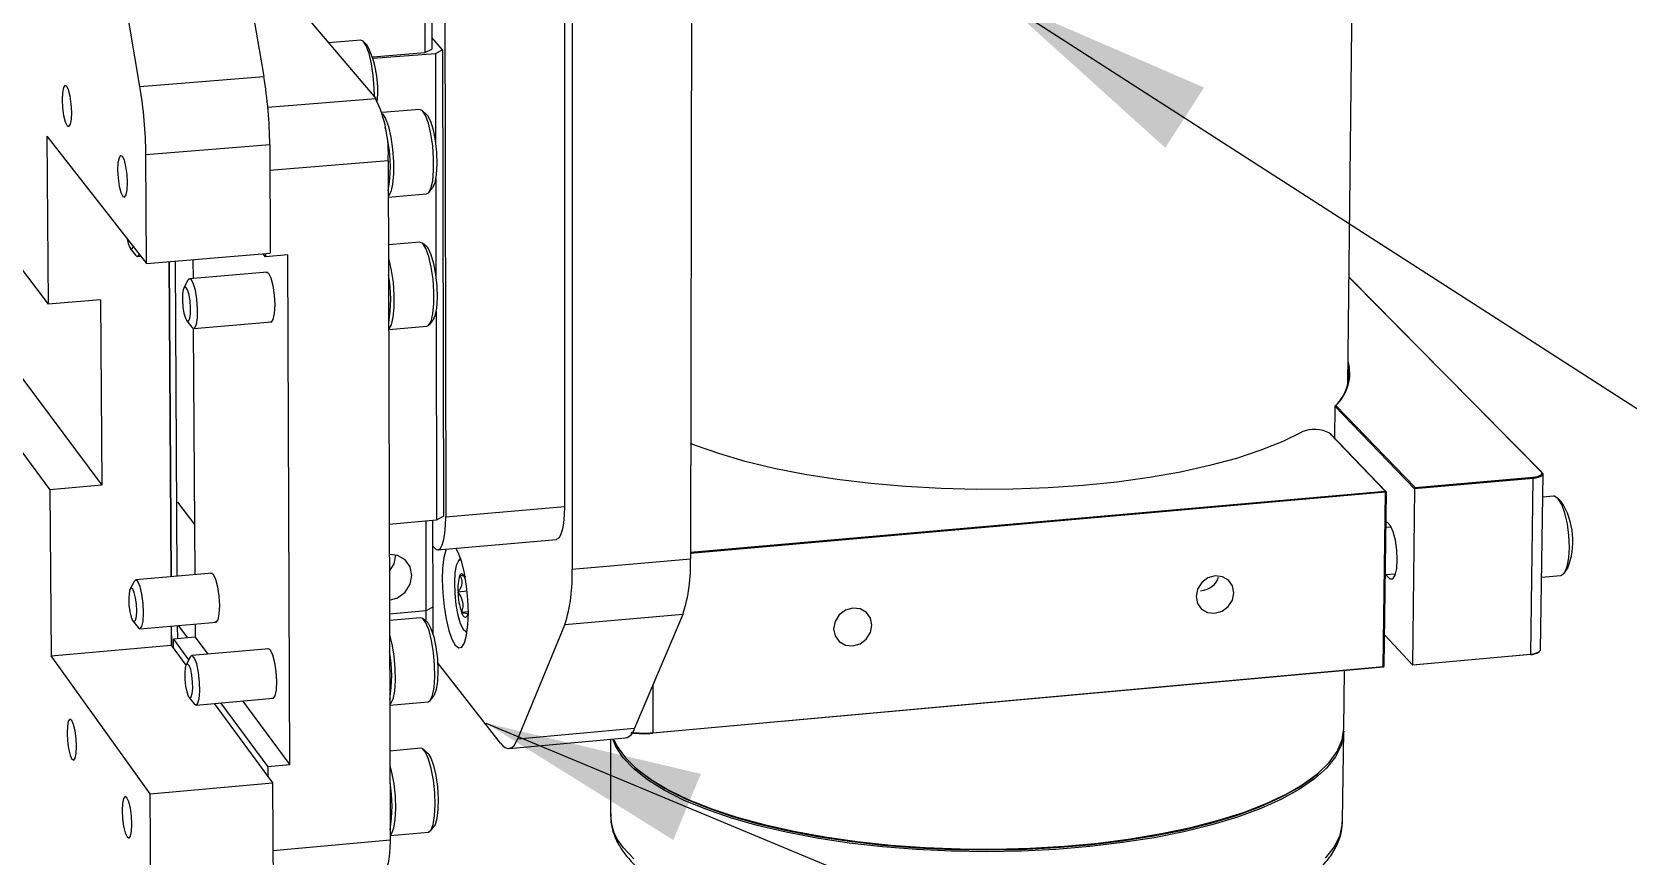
# Model space of a CAD drawing. Header units: millimetres. Extents: x 0 to 279, y 0 to 216.
# Drawn here: x 233.26 to 257.44, y 144.63 to 157.12 of the extents above; entities that cross this region are included whole.
import ezdxf

# ---------------------------------------------------------------- set-up
doc = ezdxf.new("R2010")
doc.units = ezdxf.units.MM
doc.layers.add('DIM', color=1, linetype='Continuous')
doc.dimstyles.new('SLDDIMSTYLE0', dxfattribs={"dimtxt": 0.18, "dimasz": 3.302, "dimexe": 0, "dimexo": 0.0625, "dimgap": 0, "dimtad": 0, "dimtih": 1, "dimtoh": 1, "dimdec": 0, "dimrnd": 1e-09, "dimzin": 0, "dimdsep": 46, "dimtxsty": 'Standard', "dimsah": 1, "dimcen": 0.09, "dimadec": 0, "dimazin": 0, "dimtfac": 3.302, "dimtdec": 0, "dimtofl": 0, "dimtmove": 0, "dimatfit": 3, "dimfxl": 0, "dimfrac": 2, "dimtolj": 1, "dimtzin": 0, "dimarcsym": 0})

msp = doc.modelspace()

# ---------------------------------------------------------------- linework, layer by layer
at = {"color": 7, "linetype": 'Continuous', "lineweight": 25}
for p, q in [((241.441, 170.362), (241.442, 148.979)), ((243.273, 170.486), (243.236, 149.137)), ((239.49, 169.624), (239.529, 149.774)), ((241.325, 169.749), (241.329, 149.931)), ((234.894, 156.295), (233.493, 164.526)), ((235.346, 164.66), (236.771, 156.447)), ((253.195, 151.787), (253.304, 161.07)), ((228.966, 158.964), (233.505, 152.996)), ((239.21, 158.218), (239.213, 156.807)), ((239.314, 158.271), (239.317, 156.86)), ((237.357, 157.422), (238.467, 156.112)), ((238.24, 156.994), (237.753, 156.955)), ((238.34, 156.922), (238.277, 156.978)), ((239.478, 156.851), (239.317, 157.037)), ((238.424, 156.743), (239.213, 156.807)), ((238.43, 156.721), (239.372, 156.796)), ((239.213, 156.807), (239.317, 156.86)), ((239.372, 156.796), (239.478, 156.851)), ((239.372, 156.796), (239.375, 155.419)), ((239.478, 156.851), (239.493, 149.785)), ((228.999, 156.326), (233.528, 150.183)), ((229.74, 156.385), (234.319, 150.252)), ((234.894, 156.295), (236.771, 156.447)), ((239.134, 155.945), (238.563, 155.898)), ((239.237, 155.871), (239.173, 155.928)), ((233.485, 155.541), (234.996, 153.611)), ((233.485, 155.541), (233.505, 152.996)), ((236.861, 155.41), (234.985, 155.257)), ((234.996, 153.611), (234.985, 155.257)), ((236.861, 155.41), (236.869, 153.767)), ((238.657, 155.167), (238.686, 144.878)), ((239.376, 154.9), (239.38, 153.408)), ((238.658, 154.618), (239.238, 154.666)), ((239.274, 154.689), (239.327, 154.756)), ((234.748, 153.84), (234.827, 153.737)), ((239.138, 153.936), (238.661, 153.896)), ((239.24, 153.863), (239.177, 153.92)), ((234.856, 153.719), (234.907, 153.723)), ((234.996, 153.611), (236.869, 153.767)), ((235.332, 153.639), (235.362, 148.864)), ((235.698, 153.669), (235.7, 153.385)), ((236.796, 153.714), (236.761, 153.758)), ((236.796, 153.761), (236.796, 153.714)), ((237.134, 153.742), (236.796, 153.714)), ((237.168, 146.015), (237.134, 153.742)), ((235.622, 153.357), (235.561, 153.241)), ((236.826, 153.479), (235.648, 153.38)), ((253.214, 153.402), (256.142, 150.441)), ((256.129, 150.453), (253.214, 153.401)), ((234.298, 153.062), (233.505, 152.996)), ((234.298, 153.062), (234.319, 150.252)), ((239.381, 152.891), (239.388, 149.726)), ((235.601, 152.75), (235.681, 152.646)), ((235.704, 152.628), (235.726, 148.896)), ((235.71, 152.627), (236.888, 152.726)), ((238.664, 152.611), (239.244, 152.66)), ((239.28, 152.683), (239.333, 152.749)), ((253.001, 151.449), (252.995, 150.964)), ((253.016, 151.462), (253.001, 151.449)), ((254.208, 150.198), (253.001, 151.449)), ((253.016, 151.462), (254.217, 150.217)), ((252.933, 151.029), (252.92, 151.041)), ((253.762, 150.163), (252.923, 151.038)), ((252.936, 151.026), (252.923, 151.038)), ((252.933, 151.029), (252.936, 151.026)), ((252.936, 151.026), (253.775, 150.151)), ((256.113, 147.758), (256.153, 150.419)), ((256.142, 150.441), (256.129, 150.453)), ((234.319, 150.252), (233.528, 150.183)), ((233.528, 150.183), (233.548, 147.665)), ((254.208, 150.198), (254.174, 147.531)), ((256.005, 150.356), (254.208, 150.198)), ((254.208, 150.198), (254.217, 150.217)), ((254.217, 150.217), (256.001, 150.374)), ((255.966, 147.694), (256.005, 150.356)), ((256.005, 150.356), (256.001, 150.374)), ((235.463, 149.997), (235.722, 149.655)), ((243.237, 149.236), (253.762, 150.163)), ((253.766, 150.145), (243.237, 149.218)), ((253.733, 147.505), (253.766, 150.145)), ((253.775, 150.151), (253.743, 147.511)), ((253.762, 150.163), (253.766, 150.145)), ((253.775, 150.151), (253.762, 150.163)), ((253.775, 150.151), (253.766, 150.145)), ((256.311, 150.084), (256.148, 150.07)), ((256.426, 150.007), (256.37, 150.06)), ((238.673, 149.664), (239.388, 149.726)), ((239.233, 148.349), (239.23, 149.713)), ((239.336, 148.408), (239.333, 149.722)), ((239.388, 149.726), (239.493, 149.785)), ((239.529, 149.774), (241.329, 149.931)), ((253.854, 149.618), (253.769, 149.61)), ((239.347, 149.311), (239.334, 149.327)), ((239.408, 149.274), (241.204, 149.431)), ((239.751, 149.147), (239.719, 149.105)), ((241.442, 148.979), (243.236, 149.137)), ((256.475, 148.92), (256.521, 148.982)), ((234.807, 148.795), (234.747, 148.681)), ((235.989, 148.919), (234.832, 148.817)), ((253.76, 148.897), (253.919, 148.911)), ((256.13, 148.859), (256.423, 148.886)), ((239.853, 148.645), (239.714, 148.632)), ((239.233, 148.349), (238.677, 148.3)), ((239.148, 148.243), (238.677, 148.201)), ((239.336, 148.408), (239.233, 148.349)), ((239.233, 148.185), (239.233, 148.349)), ((239.337, 147.988), (239.336, 148.408)), ((239.869, 148.334), (239.768, 148.325)), ((243.122, 148.295), (241.332, 148.136)), ((243.122, 148.295), (242.388, 146.568)), ((234.788, 148.197), (234.867, 148.094)), ((234.895, 148.077), (236.053, 148.179)), ((235.366, 148.119), (235.368, 147.827)), ((235.475, 148.128), (235.616, 147.938)), ((235.73, 148.151), (235.732, 147.948)), ((239.25, 148.17), (239.186, 148.227)), ((239.811, 148.049), (239.85, 148.013)), ((240.619, 146.408), (241.332, 148.136)), ((233.548, 147.665), (235.368, 147.827)), ((235.368, 147.827), (235.591, 147.526)), ((235.732, 147.948), (235.402, 147.919)), ((235.402, 147.919), (235.633, 147.607)), ((235.403, 147.78), (235.402, 147.919)), ((236.851, 147.775), (235.68, 147.671)), ((235.732, 147.948), (235.922, 147.692)), ((253.749, 147.985), (254.174, 147.531)), ((235.048, 145.575), (233.548, 147.665)), ((235.655, 147.648), (235.594, 147.532)), ((240.359, 146.342), (239.405, 147.566)), ((254.174, 147.531), (255.966, 147.694)), ((254.174, 147.531), (254.183, 147.524)), ((255.962, 147.685), (254.183, 147.524)), ((255.966, 147.694), (255.962, 147.685)), ((256.086, 147.722), (256.099, 147.734)), ((253.729, 147.496), (242.66, 146.493)), ((242.664, 146.502), (253.733, 147.505)), ((253.134, 146.563), (253.144, 147.443)), ((253.743, 147.511), (253.729, 147.496)), ((253.733, 147.505), (253.729, 147.496)), ((253.743, 147.511), (253.733, 147.505)), ((235.636, 147.042), (235.717, 146.939)), ((239.295, 146.995), (239.347, 147.062)), ((235.746, 146.921), (236.916, 147.026)), ((236.019, 146.946), (236.906, 145.744)), ((236.116, 146.954), (236.833, 145.985)), ((236.448, 146.984), (237.168, 146.015)), ((238.681, 146.92), (239.26, 146.972)), ((240.619, 146.408), (242.388, 146.568)), ((240.487, 146.263), (242.253, 146.423)), ((242.025, 146.402), (242.024, 145.258)), ((242.664, 146.502), (242.66, 146.493)), ((253.117, 145.168), (253.133, 146.524)), ((239.152, 146.265), (238.683, 146.223)), ((239.253, 146.193), (239.19, 146.25)), ((237.168, 146.015), (236.833, 145.985)), ((236.833, 145.985), (236.833, 145.843)), ((242.396, 145.976), (242.416, 145.959)), ((252.734, 145.875), (252.754, 145.892)), ((235.048, 145.575), (236.906, 145.744)), ((236.906, 145.744), (236.914, 144.132)), ((235.059, 143.961), (235.048, 145.575)), ((242.024, 145.269), (242.024, 145.258)), ((253.117, 145.153), (253.117, 145.168)), ((238.686, 144.944), (239.266, 144.997)), ((239.3, 145.019), (239.353, 145.086))]:
    msp.add_line(p, q, dxfattribs=at)
at = {"color": 8, "linetype": 'Continuous', "lineweight": 25}
for p, q in [((236.832, 155.979), (238.467, 156.112)), ((238.657, 155.167), (236.863, 155.02)), ((235.336, 153.639), (235.366, 148.864)), ((235.427, 153.647), (235.456, 148.872)), ((235.37, 148.119), (235.372, 147.822)), ((235.46, 148.127), (235.462, 147.924)), ((242.665, 147.22), (242.664, 146.502)), ((236.911, 144.715), (238.686, 144.878))]:
    msp.add_line(p, q, dxfattribs=at)
at = {"color": 7, "linetype": 'Continuous', "lineweight": 25, "flags": 128}
for points in [[(238.447, 156.135), (238.445, 156.271), (238.431, 156.459), (238.404, 156.639), (238.367, 156.795), (238.323, 156.911), (238.276, 156.979), (238.24, 156.994)], [(233.716, 156.091), (233.722, 155.97), (233.739, 155.853), (233.763, 155.758), (233.791, 155.7), (233.819, 155.687), (233.842, 155.722), (233.857, 155.799), (233.862, 155.907), (233.855, 156.028), (233.839, 156.146), (233.814, 156.241), (233.786, 156.299), (233.759, 156.311), (233.736, 156.276), (233.72, 156.199), (233.716, 156.091)], [(238.565, 155.88), (238.568, 155.878), (238.615, 155.807), (238.66, 155.687), (238.697, 155.528), (238.724, 155.345), (238.738, 155.154), (238.738, 154.972), (238.724, 154.815), (238.697, 154.698), (238.66, 154.63), (238.658, 154.629)], [(239.238, 154.666), (239.266, 154.68), (239.304, 154.748), (239.331, 154.865), (239.345, 155.021), (239.345, 155.203), (239.331, 155.394), (239.304, 155.577), (239.266, 155.736), (239.222, 155.856), (239.174, 155.927), (239.134, 155.945)], [(239.237, 155.871), (239.252, 155.853), (239.297, 155.768), (239.337, 155.637), (239.368, 155.475), (239.387, 155.296), (239.393, 155.119), (239.384, 154.96), (239.363, 154.836), (239.33, 154.759), (239.327, 154.756)], [(238.657, 155.444), (238.625, 155.619), (238.611, 155.675)], [(234.557, 155.027), (234.564, 154.904), (234.581, 154.785), (234.605, 154.689), (234.634, 154.629), (234.663, 154.616), (234.686, 154.651), (234.702, 154.729), (234.707, 154.838), (234.7, 154.961), (234.684, 155.08), (234.659, 155.176), (234.63, 155.235), (234.602, 155.248), (234.578, 155.213), (234.562, 155.135), (234.557, 155.027)], [(234.702, 153.986), (234.717, 153.914), (234.74, 153.853), (234.764, 153.828), (234.785, 153.842), (234.794, 153.868)], [(239.244, 152.66), (239.269, 152.671), (239.307, 152.735), (239.334, 152.849), (239.349, 153.003), (239.35, 153.183), (239.336, 153.374), (239.31, 153.557), (239.273, 153.718), (239.229, 153.841), (239.181, 153.916), (239.138, 153.936)], [(239.24, 153.863), (239.261, 153.838), (239.305, 153.747), (239.344, 153.612), (239.374, 153.447), (239.393, 153.268), (239.397, 153.092), (239.387, 152.937), (239.364, 152.818), (239.333, 152.749)], [(234.827, 153.737), (234.849, 153.72), (234.88, 153.74), (234.886, 153.751)], [(238.661, 153.688), (238.667, 153.667), (238.704, 153.507), (238.73, 153.323), (238.744, 153.132), (238.743, 152.952), (238.729, 152.798), (238.702, 152.684), (238.664, 152.62)], [(235.735, 153.206), (235.704, 153.312), (235.669, 153.371), (235.636, 153.375), (235.622, 153.357)], [(236.802, 153.477), (236.808, 153.48), (236.843, 153.464), (236.878, 153.392), (236.909, 153.276), (236.93, 153.133), (236.937, 152.986), (236.931, 152.856), (236.911, 152.763), (236.882, 152.723), (236.864, 152.724)], [(235.639, 153.137), (235.617, 153.21), (235.593, 153.251), (235.57, 153.253), (235.551, 153.217), (235.54, 153.146), (235.538, 153.054), (235.546, 152.952), (235.561, 152.858), (235.583, 152.784), (235.607, 152.743), (235.63, 152.741), (235.649, 152.777), (235.66, 152.847), (235.662, 152.94), (235.654, 153.042), (235.639, 153.137)], [(235.681, 152.646), (235.69, 152.636), (235.723, 152.633), (235.75, 152.686), (235.766, 152.787), (235.769, 152.922), (235.758, 153.069), (235.735, 153.206)], [(252.498, 151.058), (252.21, 150.915), (251.879, 150.782), (251.508, 150.659), (251.101, 150.549), (250.661, 150.451), (250.191, 150.368), (249.698, 150.3), (249.185, 150.247), (248.656, 150.21), (248.118, 150.19), (247.575, 150.187), (247.032, 150.2), (246.495, 150.23), (245.969, 150.276), (245.458, 150.338), (244.967, 150.415), (244.502, 150.507), (244.066, 150.612), (243.664, 150.73), (243.299, 150.859), (243.239, 150.882)], [(256.001, 150.374), (256.037, 150.378), (256.069, 150.385), (256.096, 150.394), (256.117, 150.404), (256.131, 150.415), (256.138, 150.428), (256.137, 150.44), (256.129, 150.453)], [(256.142, 150.441), (256.151, 150.427), (256.152, 150.414), (256.145, 150.401), (256.129, 150.388), (256.107, 150.377), (256.078, 150.368), (256.043, 150.361), (256.005, 150.356)], [(256.423, 148.886), (256.433, 148.887), (256.481, 148.929), (256.519, 149.02), (256.544, 149.152), (256.553, 149.314), (256.546, 149.492), (256.522, 149.668), (256.485, 149.829), (256.437, 149.958), (256.383, 150.046), (256.327, 150.084), (256.311, 150.084)], [(239.347, 149.311), (239.382, 149.279), (239.417, 149.275), (239.449, 149.299), (239.476, 149.35), (239.499, 149.427), (239.516, 149.525), (239.526, 149.642), (239.529, 149.774)], [(241.329, 149.931), (241.325, 149.8), (241.314, 149.683), (241.297, 149.584), (241.273, 149.508), (241.245, 149.457), (241.212, 149.433), (241.204, 149.431)], [(253.777, 148.898), (253.787, 148.879), (253.833, 148.832), (253.876, 148.835), (253.911, 148.89), (253.936, 148.989), (253.945, 149.121), (253.939, 149.27), (253.918, 149.417), (253.885, 149.544), (253.843, 149.638), (253.797, 149.685), (253.77, 149.688)], [(239.537, 149.285), (239.531, 149.27), (239.5, 149.156), (239.481, 149.002), (239.474, 148.819), (239.482, 148.618), (239.502, 148.415), (239.533, 148.222), (239.574, 148.052), (239.622, 147.917), (239.673, 147.827)], [(239.673, 147.827), (239.725, 147.787), (239.772, 147.8), (239.813, 147.866), (239.845, 147.979), (239.864, 148.134), (239.871, 148.318), (239.864, 148.519), (239.843, 148.724), (239.811, 148.918), (239.77, 149.088), (239.722, 149.222), (239.682, 149.297)], [(238.676, 148.508), (238.798, 148.545), (238.913, 148.631), (238.99, 148.75), (239.016, 148.885), (238.989, 149.016), (238.912, 149.121), (238.796, 149.187), (238.674, 149.202)], [(238.675, 148.95), (238.745, 149.062), (238.771, 149.192)], [(239.757, 149.124), (239.72, 149.107), (239.688, 149.037), (239.667, 148.924), (239.659, 148.777), (239.664, 148.61), (239.682, 148.441), (239.711, 148.285), (239.749, 148.158), (239.791, 148.072), (239.834, 148.036), (239.854, 148.037)], [(234.926, 148.599), (234.898, 148.717), (234.864, 148.793), (234.831, 148.817), (234.807, 148.795)], [(235.965, 148.917), (235.973, 148.921), (236.007, 148.902), (236.041, 148.83), (236.071, 148.714), (236.091, 148.573), (236.099, 148.429), (236.092, 148.302), (236.074, 148.213), (236.045, 148.175), (236.029, 148.177)], [(239.825, 148.835), (239.815, 148.86), (239.804, 148.88), (239.793, 148.895), (239.782, 148.905), (239.771, 148.909), (239.761, 148.907), (239.752, 148.9), (239.743, 148.887)], [(251.47, 148.62), (251.449, 148.726), (251.388, 148.813), (251.296, 148.866), (251.186, 148.878), (251.076, 148.846), (250.983, 148.776), (250.92, 148.679), (250.897, 148.568), (250.917, 148.462), (250.979, 148.375), (251.071, 148.322), (251.181, 148.311), (251.29, 148.342), (251.384, 148.412), (251.447, 148.509), (251.47, 148.62)], [(234.829, 148.545), (234.809, 148.626), (234.786, 148.679), (234.763, 148.696), (234.743, 148.673), (234.73, 148.616), (234.725, 148.531), (234.729, 148.433), (234.742, 148.336), (234.762, 148.254), (234.785, 148.201), (234.808, 148.185), (234.828, 148.207), (234.841, 148.265), (234.846, 148.349), (234.841, 148.448), (234.829, 148.545)], [(234.867, 148.094), (234.896, 148.077), (234.925, 148.109), (234.944, 148.193), (234.951, 148.315), (234.945, 148.458), (234.926, 148.599)], [(239.26, 146.972), (239.293, 146.992), (239.328, 147.065), (239.352, 147.187), (239.363, 147.347), (239.36, 147.529), (239.343, 147.719), (239.314, 147.899), (239.275, 148.052), (239.229, 148.166), (239.182, 148.231), (239.148, 148.243)], [(239.768, 148.325), (239.778, 148.3), (239.789, 148.28), (239.8, 148.265), (239.81, 148.255), (239.821, 148.251), (239.831, 148.252), (239.841, 148.259), (239.85, 148.272)], [(245.985, 148.129), (245.963, 148.236), (245.901, 148.323), (245.807, 148.377), (245.696, 148.389), (245.585, 148.357), (245.491, 148.287), (245.428, 148.189), (245.405, 148.078), (245.427, 147.971), (245.489, 147.884), (245.583, 147.83), (245.694, 147.819), (245.805, 147.85), (245.899, 147.92), (245.962, 148.018), (245.985, 148.129)], [(239.25, 148.17), (239.261, 148.159), (239.305, 148.08), (239.346, 147.955), (239.379, 147.796), (239.401, 147.62), (239.409, 147.442), (239.404, 147.282), (239.385, 147.154), (239.354, 147.071), (239.347, 147.062)], [(236.827, 147.773), (236.835, 147.777), (236.87, 147.757), (236.905, 147.683), (236.935, 147.566), (236.956, 147.423), (236.964, 147.277), (236.957, 147.149), (236.938, 147.06), (236.908, 147.022), (236.892, 147.024)], [(238.678, 147.983), (238.712, 147.845), (238.741, 147.665), (238.758, 147.475), (238.761, 147.293), (238.75, 147.133), (238.726, 147.011), (238.691, 146.938), (238.681, 146.928)], [(255.966, 147.694), (256.005, 147.699), (256.039, 147.706), (256.068, 147.716), (256.09, 147.727), (256.105, 147.74), (256.113, 147.753), (256.113, 147.758)], [(235.682, 147.371), (235.664, 147.459), (235.641, 147.521), (235.617, 147.547), (235.595, 147.534), (235.58, 147.484), (235.573, 147.404), (235.575, 147.306), (235.586, 147.206), (235.604, 147.119), (235.627, 147.057), (235.651, 147.031), (235.673, 147.043), (235.688, 147.094), (235.695, 147.174), (235.693, 147.271), (235.682, 147.371)], [(235.783, 147.416), (235.756, 147.543), (235.723, 147.632), (235.688, 147.67), (235.657, 147.651), (235.655, 147.648)], [(235.717, 146.939), (235.738, 146.922), (235.769, 146.94), (235.792, 147.013), (235.802, 147.129), (235.799, 147.27), (235.783, 147.416)], [(233.791, 146.497), (233.797, 146.377), (233.814, 146.26), (233.838, 146.163), (233.865, 146.102), (233.893, 146.085), (233.916, 146.116), (233.931, 146.189), (233.935, 146.294), (233.929, 146.414), (233.913, 146.532), (233.889, 146.628), (233.861, 146.689), (233.833, 146.706), (233.81, 146.675), (233.796, 146.602), (233.791, 146.497)], [(242.072, 146.407), (242.128, 146.291), (242.253, 146.119), (242.425, 145.95), (242.644, 145.788), (242.907, 145.632), (243.212, 145.485), (243.558, 145.348), (243.94, 145.223), (244.355, 145.109), (244.801, 145.01), (245.271, 144.924), (245.764, 144.854), (246.273, 144.8), (246.794, 144.763), (247.323, 144.742), (247.854, 144.738), (248.383, 144.752), (248.904, 144.782), (249.413, 144.83), (249.905, 144.893), (250.375, 144.972), (250.819, 145.066), (251.234, 145.174), (251.615, 145.295), (251.959, 145.427), (252.263, 145.57), (252.524, 145.722), (252.741, 145.882), (252.912, 146.048), (253.034, 146.219), (253.109, 146.393), (253.134, 146.563)], [(240.359, 146.342), (240.395, 146.302), (240.431, 146.276), (240.466, 146.264), (240.5, 146.265), (240.532, 146.28), (240.563, 146.309), (240.592, 146.352), (240.619, 146.408)], [(242.217, 146.122), (242.105, 146.295), (242.059, 146.406)], [(253.133, 146.524), (253.132, 146.485), (253.094, 146.309), (253.008, 146.136), (252.873, 145.966), (252.691, 145.802), (252.463, 145.644), (252.19, 145.494), (251.876, 145.353), (251.522, 145.223), (251.133, 145.106), (250.71, 145.001), (250.259, 144.911), (249.783, 144.836), (249.287, 144.776), (248.774, 144.733), (248.251, 144.707), (247.721, 144.697), (247.19, 144.705), (246.663, 144.73), (246.144, 144.772), (245.639, 144.83), (245.151, 144.904), (244.687, 144.993), (244.248, 145.097), (243.841, 145.213), (243.468, 145.342), (243.132, 145.482), (242.837, 145.631), (242.585, 145.788), (242.378, 145.952), (242.217, 146.122)], [(239.266, 144.997), (239.306, 145.028), (239.339, 145.112), (239.36, 145.242), (239.368, 145.408), (239.362, 145.593), (239.342, 145.782), (239.31, 145.957), (239.269, 146.103), (239.223, 146.207), (239.176, 146.26), (239.152, 146.265)], [(239.253, 146.193), (239.255, 146.191), (239.3, 146.123), (239.342, 146.006), (239.377, 145.854), (239.401, 145.679), (239.413, 145.501), (239.411, 145.336), (239.394, 145.201), (239.366, 145.108), (239.353, 145.086)], [(238.683, 146.002), (238.709, 145.902), (238.741, 145.727), (238.76, 145.538), (238.767, 145.353), (238.759, 145.187), (238.738, 145.057), (238.706, 144.972), (238.686, 144.95)], [(252.734, 145.875), (252.721, 145.865), (252.505, 145.706), (252.245, 145.554), (251.942, 145.412), (251.599, 145.28), (251.22, 145.16), (250.807, 145.052), (250.364, 144.959), (249.895, 144.88), (249.406, 144.817), (248.899, 144.769), (248.38, 144.739), (247.853, 144.726), (247.324, 144.729), (246.797, 144.75), (246.278, 144.787), (245.771, 144.841), (245.28, 144.911), (244.811, 144.996), (244.368, 145.095), (243.954, 145.208), (243.573, 145.333), (243.229, 145.47), (242.925, 145.616), (242.663, 145.771), (242.445, 145.933), (242.416, 145.959)], [(242.416, 145.959), (242.604, 145.811), (242.855, 145.654), (243.149, 145.506), (243.483, 145.367), (243.855, 145.238), (244.261, 145.122), (244.698, 145.019), (245.161, 144.931), (245.646, 144.857), (246.15, 144.799), (246.667, 144.757), (247.192, 144.733), (247.721, 144.725), (248.248, 144.734), (248.77, 144.76), (249.28, 144.803), (249.775, 144.862), (250.249, 144.937), (250.699, 145.027), (251.119, 145.131), (251.508, 145.249), (251.86, 145.378), (252.173, 145.518), (252.444, 145.667), (252.672, 145.825), (252.734, 145.875)], [(234.625, 145.324), (234.632, 145.203), (234.648, 145.084), (234.673, 144.986), (234.701, 144.923), (234.73, 144.906), (234.753, 144.936), (234.769, 145.01), (234.773, 145.116), (234.767, 145.238), (234.75, 145.357), (234.726, 145.455), (234.697, 145.517), (234.669, 145.534), (234.645, 145.504), (234.63, 145.43), (234.625, 145.324)], [(238.686, 144.878), (238.683, 144.745), (238.673, 144.626), (238.656, 144.527), (238.633, 144.451), (238.605, 144.401), (238.573, 144.379), (238.568, 144.379)]]:
    msp.add_lwpolyline(points, dxfattribs=at)
at = {"color": 8, "linetype": 'Continuous', "lineweight": 25, "flags": 128}
for points in [[(252.857, 144.603), (252.992, 144.774), (253.078, 144.95), (253.116, 145.128), (253.117, 145.153)], [(242.216, 144.76), (242.377, 144.588)]]:
    msp.add_lwpolyline(points, dxfattribs=at)
at = {"color": 7, "linetype": 'Continuous', "lineweight": 25}
for centre, radius, start, end in [((237.004, 156.249), 1.495, 353.0724, 26.7206), ((228.387, 155.207), 6.598, 0.4403, 9.499), ((230.467, 155.373), 6.395, 0.3342, 9.6656), ((236.749, 155.275), 1.91, 356.7783, 25.9987), ((236.552, 155.078), 2.137, 350.2714, 9.8543), ((236.542, 153.067), 2.152, 350.3634, 9.9658), ((252.556, 151.947), 0.669, 313.466, 15.8274), ((252.537, 151.938), 0.675, 313.5014, 11.1556), ((252.689, 150.608), 0.49, 61.5308, 113.0679), ((255.503, 149.405), 1.103, 337.4747, 33.1107), ((238.981, 148.873), 2.464, 342.5907, 2.4552), ((240.832, 149.036), 2.406, 342.0653, 2.397), ((240.3, 148.696), 0.589, 161.0043, 186.1579), ((240.796, 148.662), 1.083, 181.5425, 198.1132), ((236.573, 147.363), 2.137, 350.4083, 9.9209), ((255.957, 147.926), 0.241, 270.9988, 302.2766), ((242.202, 146.606), 0.19, 285.3463, 348.3429), ((242.534, 147.869), 1.382, 261.617, 275.2282), ((242.534, 147.925), 1.429, 262.1489, 275.2104), ((236.538, 145.382), 2.177, 350.6269, 9.7023)]:
    msp.add_arc(centre, radius, start, end, dxfattribs=at)
at = {"color": 8, "linetype": 'Continuous', "lineweight": 25}
msp.add_arc((242.824, 145.281), 0.801, 181.6881, 220.6141, dxfattribs=at)
at = {"color": 7, "linetype": 'Continuous', "lineweight": 25}
msp.add_ellipse((250.819, 148.992), major_axis=(0.414, -0.151), ratio=0.747952, start_param=5.327932, end_param=6.335583, dxfattribs=at)
for points, knots in [([(239.743, 148.887), (239.75, 148.874), (239.769, 148.835), (239.778, 148.761), (239.751, 148.687), (239.723, 148.646), (239.714, 148.632)], [0, 0, 0, 0, 0.1809422, 0.5062926, 0.8439745, 1, 1, 1, 1]), ([(239.831, 148.862), (239.82, 148.867), (239.802, 148.877), (239.761, 148.884), (239.743, 148.887)], [0, 0, 0, 0, 0.553516, 1, 1, 1, 1]), ([(239.714, 148.632), (239.741, 148.59), (239.786, 148.518), (239.791, 148.407), (239.775, 148.35), (239.768, 148.325)], [0, 0, 0, 0, 0.439122, 0.751371, 1, 1, 1, 1]), ([(239.768, 148.325), (239.798, 148.319), (239.851, 148.309), (239.865, 148.289), (239.854, 148.277), (239.85, 148.272)], [0, 0, 0, 0, 0.439122, 0.751371, 1, 1, 1, 1]), ([(242.03, 145.273), (242.028, 145.238), (242.023, 145.14), (242.065, 144.98), (242.141, 144.805), (242.218, 144.699), (242.254, 144.649)], [0, 0, 0, 0, 0.156556, 0.448272, 0.742478, 1, 1, 1, 1]), ([(242.254, 144.649), (242.281, 144.616), (242.36, 144.521), (242.522, 144.373), (242.752, 144.207), (243.023, 144.051), (243.331, 143.905), (243.673, 143.77), (244.045, 143.648), (244.446, 143.539), (244.871, 143.443), (245.319, 143.361), (245.784, 143.293), (246.264, 143.241), (246.755, 143.203), (247.253, 143.182), (247.752, 143.176), (248.251, 143.186), (248.744, 143.212), (249.227, 143.253), (249.696, 143.31), (250.148, 143.381), (250.579, 143.467), (250.986, 143.566), (251.365, 143.679), (251.714, 143.804), (252.031, 143.941), (252.313, 144.091), (252.558, 144.252), (252.763, 144.426), (252.926, 144.611), (253.04, 144.805), (253.105, 144.987), (253.11, 145.102), (253.112, 145.149)], [0, 0, 0, 0, 0.017048, 0.048905, 0.0812485, 0.1138679, 0.1464019, 0.1787855, 0.2110246, 0.2431439, 0.2751695, 0.3071238, 0.3390246, 0.3708867, 0.4027217, 0.4345396, 0.4663492, 0.4981584, 0.529973, 0.5618008, 0.5936509, 0.6255336, 0.6574612, 0.6894492, 0.7215168, 0.7536882, 0.7859926, 0.8184615, 0.8511153, 0.8839241, 0.9166092, 0.9485816, 0.9791853, 1, 1, 1, 1])]:
    msp.add_open_spline(points, degree=3, knots=knots, dxfattribs=at)

# ---------------------------------------------------------------- leaders
at = {"layer": 'DIM'}
for points in [[(247.946, 157.607), (259.785, 149.994)], [(240.137, 146.647), (259.396, 138.62)]]:
    msp.add_leader(points, dimstyle='SLDDIMSTYLE0', dxfattribs=at)

doc.saveas('drawing.dxf')
